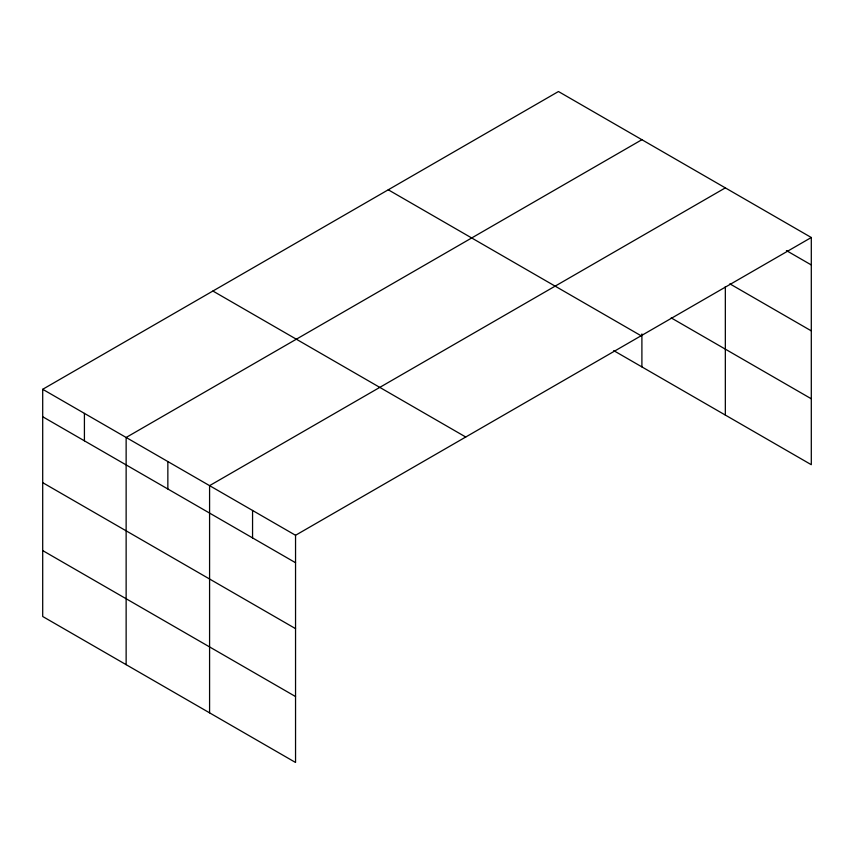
<?xml version="1.0" encoding="UTF-8"?>
<svg xmlns="http://www.w3.org/2000/svg" width="854" height="854" viewBox="0 0 854 854"><rect width="100%" height="100%" fill="white"/><g stroke="black" fill="none" stroke-linecap="round" stroke-linejoin="round"><path stroke-width="1.28" d="M811.3 237.508L558.452 91.527L42.7 389.296L42.7 616.492L295.548 762.473L295.548 535.277L811.3 237.508L811.3 464.704L613.706 350.62M641.898 139.704L126.136 437.472L126.136 664.668M725.334 187.88L209.582 485.648L209.582 712.834M786.417 250.585L811.3 264.953M729.86 283.848L811.3 330.872M671.212 317.901L811.3 398.786M388.26 189.791L641.098 335.771M212.902 291.033L465.74 437.013M42.7 389.296L295.548 535.277M42.7 416.741L295.548 562.722M42.7 482.659L295.548 628.64M42.7 550.574L295.548 696.554M725.334 286.56L725.334 415.065M641.898 333.935L641.898 366.9M252.56 510.457L252.56 537.903M167.854 461.555L167.854 489M84.418 413.389L84.418 440.824"/></g></svg>
